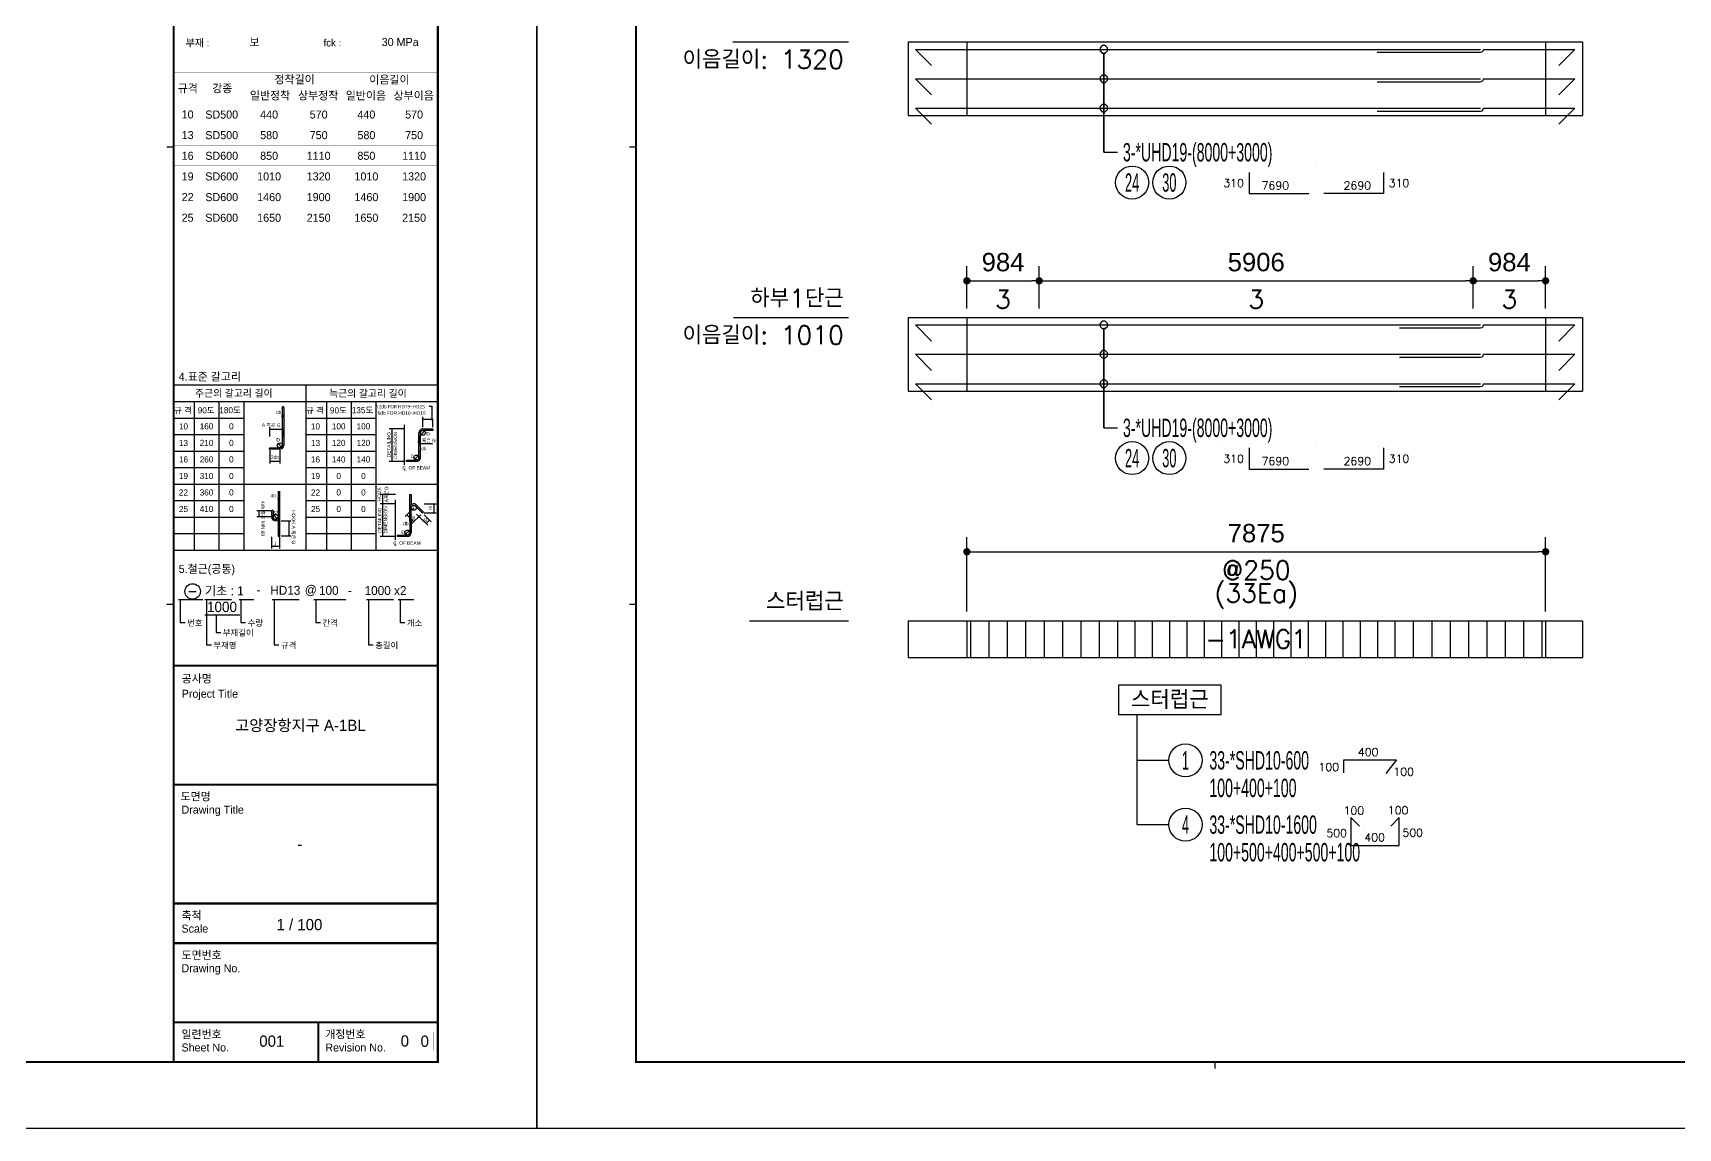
# Model space of a CAD drawing. Header units: millimetres. Extents: x 350420 to 672135, y -312840 to -44390.
# Drawn here: x 535547 to 557934, y -162084 to -147181 of the extents above; entities that cross this region are included whole.
import ezdxf
from ezdxf.enums import TextEntityAlignment as Align

# ---------------------------------------------------------------- set-up
doc = ezdxf.new("R2010")
doc.units = ezdxf.units.MM
doc.header["$LTSCALE"] = 65
doc.layers.get('Defpoints').update_dxf_attribs({"color": 145})
for name, color, linetype in [('00', 7, 'Continuous'), ('RP_DIM', 7, 'Continuous'), ('RP_TAG', 7, 'Continuous'), ('XDIM', 7, 'Continuous'), ('XREBAR', 1, 'Continuous'), ('XSTRUCT', 2, 'Continuous'), ('XTAG', 7, 'Continuous')]:
    doc.layers.add(name, color=color, linetype=linetype)
doc.styles.add('ARIAL', font='malgun.ttf')
doc.styles.add('HYULL', font='Dotum.ttf')
doc.styles.add('RPWK1', font='arial.ttf', dxfattribs={"bigfont": 'whgtxt.shx'})
doc.styles.add('RPWK2', font='romans.shx', dxfattribs={"bigfont": 'whgtxt.shx'})
doc.styles.get("Standard").update_dxf_attribs({"font": 'arial.ttf'})
doc.styles.add('XRebar', font='Romans.shx', dxfattribs={"bigfont": 'whgtxt.shx'})
doc.styles.add('XRebarSheet', font='Hmkmrhd_0.ttf')
doc.dimstyles.new('NDIM', dxfattribs={"dimtxt": 3, "dimasz": 1.5, "dimexe": 2, "dimexo": 2, "dimgap": 1, "dimtad": 1, "dimdec": 0, "dimdsep": 46, "dimlunit": 6, "dimtxsty": 'ARIAL', "dimblk": 'DOT', "dimcen": 1, "dimclrd": 256, "dimclre": 7, "dimclrt": 3, "dimadec": 0, "dimazin": 0, "dimtfac": 1, "dimtdec": 0, "dimtix": 1, "dimtmove": 2, "dimatfit": 3, "dimldrblk": 'DOT', "dimfxl": 0, "dimtvp": 1, "dimtolj": 1, "dimlwd": -1, "dimlwe": -1, "dimarcsym": 0})
doc.dimstyles.new('XRebarm', dxfattribs={"dimscale": 100, "dimtxt": 2.5, "dimasz": 1, "dimexe": 2, "dimexo": 0, "dimgap": 1.25, "dimtad": 1, "dimdec": 0, "dimzin": 0, "dimdsep": 46, "dimtxsty": 'Standard', "dimblk": 'DOT', "dimcen": 0.09, "dimclrd": 7, "dimclre": 7, "dimclrt": 3, "dimadec": 0, "dimazin": 0, "dimtfac": 1, "dimtdec": 4, "dimtofl": 0, "dimtmove": 0, "dimatfit": 3, "dimfxl": 0, "dimtolj": 1, "dimtzin": 0, "dimarcsym": 0})

# ---------------------------------------------------------------- blocks, each defined once
blk = doc.blocks.new('_Dot')
at = {"color": 0, "linetype": 'ByBlock', "lineweight": -2}
blk.add_line((-0.5, 0), (-1, 0), dxfattribs=at)
at = {"color": 0, "linetype": 'ByBlock', "const_width": 0.5}
blk.add_lwpolyline([(-0.25, 0, 1), (0.25, 0, 1)], format="xyb", close=True, dxfattribs=at)
blk = doc.blocks.new('*D7')
at = {"color": 7, "transparency": 16777216}
for p, q in [((80432, 20451), (80432, 20463)), ((80477, 20451), (80477, 20463))]:
    blk.add_line(p, q, dxfattribs=at)
at = {"transparency": 16777216}
blk.add_line((80433, 20461), (80475, 20461), dxfattribs=at)
at = {"layer": 'Defpoints', "color": 0, "transparency": 16777216}
for p in [(80432, 20449), (80477, 20461), (80477, 20449)]:
    blk.add_point(p, dxfattribs=at)
at = {"transparency": 16777216, "xscale": 1.5, "yscale": 1.5, "zscale": 1.5, "rotation": 180}
blk.add_blockref('_Dot', (80432, 20461), dxfattribs=at)
at = {"transparency": 16777216, "xscale": 1.5, "yscale": 1.5, "zscale": 1.5}
blk.add_blockref('_Dot', (80477, 20461), dxfattribs=at)
blk = doc.blocks.new('*D8')
at = {"color": 7, "transparency": 16777216}
for p, q in [((76172, 19024), (76172, 19045)), ((76217, 19024), (76217, 19045))]:
    blk.add_line(p, q, dxfattribs=at)
at = {"transparency": 16777216}
blk.add_line((76215, 19043), (76174, 19043), dxfattribs=at)
at = {"layer": 'Defpoints', "color": 0, "transparency": 16777216}
for p in [(76172, 19043), (76172, 19022), (76217, 19022)]:
    blk.add_point(p, dxfattribs=at)
at = {"transparency": 16777216, "xscale": 1.5, "yscale": 1.5, "zscale": 1.5, "rotation": 180}
blk.add_blockref('_Dot', (76172, 19043), dxfattribs=at)
at = {"transparency": 16777216, "xscale": 1.5, "yscale": 1.5, "zscale": 1.5}
blk.add_blockref('_Dot', (76217, 19043), dxfattribs=at)
blk = doc.blocks.new('*D9')
at = {"transparency": 16777216}
blk.add_line((80158, 18181), (80199, 18181), dxfattribs=at)
at = {"layer": 'Defpoints', "color": 0, "transparency": 16777216}
for p in [(80156, 18181), (80201, 18181), (80201, 18181)]:
    blk.add_point(p, dxfattribs=at)
at = {"transparency": 16777216, "xscale": 1.5, "yscale": 1.5, "zscale": 1.5, "rotation": 180}
blk.add_blockref('_Dot', (80156, 18181), dxfattribs=at)
at = {"transparency": 16777216, "xscale": 1.5, "yscale": 1.5, "zscale": 1.5}
blk.add_blockref('_Dot', (80201, 18181), dxfattribs=at)
blk = doc.blocks.new('*D1535')
at = {"layer": 'Defpoints', "color": 0, "linetype": 'Continuous', "ltscale": 7.6496e-308, "transparency": 16777216}
for p in [(549240, -150555), (548256, -150930), (549240, -150930)]:
    blk.add_point(p, dxfattribs=at)
at = {"layer": 'XDIM', "color": 7, "linetype": 'Continuous', "lineweight": -2, "ltscale": 7.6496e-308, "transparency": 16777216}
for p, q in [((548256, -150930), (548256, -150355)), ((549240, -150930), (549240, -150355)), ((548356, -150555), (549140, -150555))]:
    blk.add_line(p, q, dxfattribs=at)
at = {"layer": 'XDIM', "color": 7, "linetype": 'Continuous', "lineweight": -2, "ltscale": 7.6496e-308, "transparency": 16777216, "xscale": 100, "yscale": 100, "zscale": 100, "rotation": 180}
blk.add_blockref('_Dot', (548256, -150555), dxfattribs=at)
at = {"layer": 'XDIM', "color": 7, "linetype": 'Continuous', "lineweight": -2, "ltscale": 7.6496e-308, "transparency": 16777216, "xscale": 100, "yscale": 100, "zscale": 100}
blk.add_blockref('_Dot', (549240, -150555), dxfattribs=at)
at = {"layer": 'XDIM', "color": 3, "linetype": 'Continuous', "ltscale": 7.6496e-308, "transparency": 16777216, "insert": (548748, -150302), "char_height": 250, "attachment_point": 5}
blk.add_mtext('\\A1;984', dxfattribs=at)
blk = doc.blocks.new('*D1536')
at = {"layer": 'Defpoints', "color": 0, "linetype": 'Continuous', "ltscale": 7.6496e-308, "transparency": 16777216}
for p in [(555146, -150555), (549240, -150930), (555146, -150930)]:
    blk.add_point(p, dxfattribs=at)
at = {"layer": 'XDIM', "color": 7, "linetype": 'Continuous', "lineweight": -2, "ltscale": 7.6496e-308, "transparency": 16777216}
for p, q in [((549240, -150930), (549240, -150355)), ((555146, -150930), (555146, -150355)), ((549340, -150555), (555046, -150555))]:
    blk.add_line(p, q, dxfattribs=at)
at = {"layer": 'XDIM', "color": 7, "linetype": 'Continuous', "lineweight": -2, "ltscale": 7.6496e-308, "transparency": 16777216, "xscale": 100, "yscale": 100, "zscale": 100, "rotation": 180}
blk.add_blockref('_Dot', (549240, -150555), dxfattribs=at)
at = {"layer": 'XDIM', "color": 7, "linetype": 'Continuous', "lineweight": -2, "ltscale": 7.6496e-308, "transparency": 16777216, "xscale": 100, "yscale": 100, "zscale": 100}
blk.add_blockref('_Dot', (555146, -150555), dxfattribs=at)
at = {"layer": 'XDIM', "color": 3, "linetype": 'Continuous', "ltscale": 7.6496e-308, "transparency": 16777216, "insert": (552193, -150302), "char_height": 250, "attachment_point": 5}
blk.add_mtext('\\A1;5906', dxfattribs=at)
blk = doc.blocks.new('*D1537')
at = {"layer": 'Defpoints', "color": 0, "linetype": 'Continuous', "ltscale": 7.6496e-308, "transparency": 16777216}
for p in [(556131, -150555), (555146, -150930), (556131, -150930)]:
    blk.add_point(p, dxfattribs=at)
at = {"layer": 'XDIM', "color": 7, "linetype": 'Continuous', "lineweight": -2, "ltscale": 7.6496e-308, "transparency": 16777216}
for p, q in [((555146, -150930), (555146, -150355)), ((556131, -150930), (556131, -150355)), ((555246, -150555), (556031, -150555))]:
    blk.add_line(p, q, dxfattribs=at)
at = {"layer": 'XDIM', "color": 7, "linetype": 'Continuous', "lineweight": -2, "ltscale": 7.6496e-308, "transparency": 16777216, "xscale": 100, "yscale": 100, "zscale": 100, "rotation": 180}
blk.add_blockref('_Dot', (555146, -150555), dxfattribs=at)
at = {"layer": 'XDIM', "color": 7, "linetype": 'Continuous', "lineweight": -2, "ltscale": 7.6496e-308, "transparency": 16777216, "xscale": 100, "yscale": 100, "zscale": 100}
blk.add_blockref('_Dot', (556131, -150555), dxfattribs=at)
at = {"layer": 'XDIM', "color": 3, "linetype": 'Continuous', "ltscale": 7.6496e-308, "transparency": 16777216, "insert": (555638, -150302), "char_height": 250, "attachment_point": 5}
blk.add_mtext('\\A1;984', dxfattribs=at)
blk = doc.blocks.new('*D1538')
at = {"layer": 'Defpoints', "color": 0, "linetype": 'Continuous', "ltscale": 7.6496e-308, "transparency": 16777216}
for p in [(556131, -154242), (548256, -155055), (556131, -155055)]:
    blk.add_point(p, dxfattribs=at)
at = {"layer": 'XDIM', "color": 7, "linetype": 'Continuous', "lineweight": -2, "ltscale": 7.6496e-308, "transparency": 16777216}
for p, q in [((548256, -155055), (548256, -154042)), ((548356, -154242), (556031, -154242)), ((556131, -155055), (556131, -154042))]:
    blk.add_line(p, q, dxfattribs=at)
at = {"layer": 'XDIM', "color": 7, "linetype": 'Continuous', "lineweight": -2, "ltscale": 7.6496e-308, "transparency": 16777216, "xscale": 100, "yscale": 100, "zscale": 100, "rotation": 180}
blk.add_blockref('_Dot', (548256, -154242), dxfattribs=at)
at = {"layer": 'XDIM', "color": 7, "linetype": 'Continuous', "lineweight": -2, "ltscale": 7.6496e-308, "transparency": 16777216, "xscale": 100, "yscale": 100, "zscale": 100}
blk.add_blockref('_Dot', (556131, -154242), dxfattribs=at)
at = {"layer": 'XDIM', "color": 3, "linetype": 'Continuous', "ltscale": 7.6496e-308, "transparency": 16777216, "insert": (552193, -153990), "char_height": 250, "attachment_point": 5}
blk.add_mtext('\\A1;7875', dxfattribs=at)
blk = doc.blocks.new('*U1738', base_point=(551006.6249, -157079.9997))
at = {"layer": 'RP_TAG', "color": 0, "linetype": 'Continuous', "ltscale": 100}
blk.add_circle((551230.6249, -157079.9997), 225, dxfattribs=at)
at = {"layer": 'RP_TAG', "color": 0, "linetype": 'Continuous', "ltscale": 100, "style": 'RPWK1', "width": 0.5}
blk.add_text('1', height=250, dxfattribs=at).set_placement((551230.6249, -157079.9997), align=Align.MIDDLE_CENTER)
at = {"layer": 'RP_TAG', "color": 0, "linetype": 'Continuous', "ltscale": 100, "style": 'RPWK1', "width": 0.55}
for s, p in [('33-*SHD10-600', (551555.6249, -157079.9997)), ('100+400+100', (551555.6249, -157454.9997))]:
    blk.add_text(s, height=250, dxfattribs=at).set_placement(p, align=Align.MIDDLE_LEFT)
blk = doc.blocks.new('*U1770', base_point=(551006.6249, -157954.9997))
at = {"layer": 'RP_TAG', "color": 0, "linetype": 'Continuous', "ltscale": 100}
blk.add_circle((551230.6249, -157954.9997), 225, dxfattribs=at)
at = {"layer": 'RP_TAG', "color": 0, "linetype": 'Continuous', "ltscale": 100, "style": 'RPWK1', "width": 0.55}
for s, p in [('33-*SHD10-1600', (551555.6249, -157954.9997)), ('100+500+400+500+100', (551555.6249, -158329.9997))]:
    blk.add_text(s, height=250, dxfattribs=at).set_placement(p, align=Align.MIDDLE_LEFT)
at = {"layer": 'RP_TAG', "color": 0, "linetype": 'Continuous', "ltscale": 100, "style": 'RPWK1', "width": 0.5}
blk.add_text('4', height=250, dxfattribs=at).set_placement((551230.6249, -157954.9997), align=Align.MIDDLE_CENTER)
blk = doc.blocks.new('*U1802', base_point=(550317.8749, -148804.9997))
at = {"layer": 'RP_TAG', "color": 0, "linetype": 'Continuous', "ltscale": 100}
for centre in [(550504.3749, -149217.4997), (551010.6249, -149217.4997)]:
    blk.add_circle(centre, 225, dxfattribs=at)
at = {"layer": 'RP_TAG', "color": 0, "linetype": 'Continuous', "ltscale": 100, "style": 'RPWK1', "width": 0.55}
blk.add_text('3-*UHD19-(8000+3000)', height=250, dxfattribs=at).set_placement((550379.3749, -148804.9997), align=Align.MIDDLE_LEFT)
at = {"layer": 'RP_TAG', "color": 0, "linetype": 'Continuous', "ltscale": 100, "style": 'RPWK1', "width": 0.5}
for s, p in [('24', (550504.3749, -149217.4997)), ('30', (551010.6249, -149217.4997))]:
    blk.add_text(s, height=250, dxfattribs=at).set_placement(p, align=Align.MIDDLE_CENTER)
blk = doc.blocks.new('*U1803', base_point=(550317.8749, -152554.9997))
at = {"layer": 'RP_TAG', "color": 0, "linetype": 'Continuous', "ltscale": 100}
for centre in [(550504.3749, -152967.4997), (551010.6249, -152967.4997)]:
    blk.add_circle(centre, 225, dxfattribs=at)
at = {"layer": 'RP_TAG', "color": 0, "linetype": 'Continuous', "ltscale": 100, "style": 'RPWK1', "width": 0.55}
blk.add_text('3-*UHD19-(8000+3000)', height=250, dxfattribs=at).set_placement((550379.3749, -152554.9997), align=Align.MIDDLE_LEFT)
at = {"layer": 'RP_TAG', "color": 0, "linetype": 'Continuous', "ltscale": 100, "style": 'RPWK1', "width": 0.5}
for s, p in [('24', (550504.3749, -152967.4997)), ('30', (551010.6249, -152967.4997))]:
    blk.add_text(s, height=250, dxfattribs=at).set_placement(p, align=Align.MIDDLE_CENTER)
blk = doc.blocks.new('dhs_sheet2e')
h = blk.add_hatch(color=256)
edge = h.paths.add_edge_path()
edge.add_line((76299, 21797), (76299, 20646.2))
edge.add_arc((76224.2, 20646.2), 74.7, -90, 0, ccw=False)
edge.add_line((76224.2, 20571.5), (75925.3, 20571.5))
edge.add_arc((75925.3, 20549.1), 22.4, 90, 270)
edge.add_line((75925.3, 20526.7), (76224.2, 20526.7))
edge.add_arc((76224.2, 20646.2), 119.6, 270, 360)
edge.add_line((76343.8, 20646.2), (76343.8, 21797))
edge.add_arc((76321.4, 21797), 22.4, 0, 180)
blk.add_hatch(color=256).paths.add_polyline_path([(80850.3, 21144.3), (80551.4, 21144.3, 0.4142136), (80431.9, 21024.7), (80431.9, 20621.2), (80431.9, 20277.5, -0.4142136), (80357.1, 20202.7), (80058.2, 20202.7), (80058.2, 20157.9), (80357.1, 20157.9, 0.4142136), (80476.7, 20277.5), (80476.7, 20621.2), (80476.7, 21024.7, -0.4142136), (80551.4, 21099.4), (80850.3, 21099.4)])
h = blk.add_hatch(color=256)
h.paths.add_polyline_path([(76216.8, 18481.2, -0.2277351), (76172, 18387.9), (76172, 17913.3, 1), (76216.8, 17913.3)])
h.paths.add_polyline_path([(76216.8, 19258.4, 1), (76172, 19258.4), (76172, 18481.2, -0.1833618), (76153.2, 18431.7, -0.6790836), (76150.1, 18423.9, -0.2067221), (76146.9, 18425.3, -0.6466922), (76022.6, 18481.2), (76022.6, 18660.6, 1), (75977.7, 18660.6), (75977.7, 18481.2, 1), (76216.8, 18481.2)])
h.paths.add_polyline_path([(76153.2, 18431.7, -0.0300135), (76146.9, 18425.3, 0.2067221), (76150.1, 18423.9, 0.6790836)], flags=17)
h = blk.add_hatch(color=256)
h.paths.add_polyline_path([(80200.9, 19160.1), (80156.1, 19160.1), (80156.1, 18756.6, -0.2277351), (80200.9, 18850)])
h.paths.add_polyline_path([(80156.1, 18756.6), (80156.1, 18353.1), (80156.1, 18009.4, -0.4142136), (80081.4, 17934.7), (79782.5, 17934.7), (79782.5, 17889.8), (80081.4, 17889.8, 0.4142136), (80200.9, 18009.4), (80200.9, 18353.1), (80200.9, 18756.6, -0.6681786), (80328.5, 18809.5), (80539.9, 18598.1), (80571.6, 18629.8), (80360.2, 18841.2, 0.6681786)])
at = {"color": 7}
for p, q in [((2996.4, 29664.7), (2796.7, 29664.7)), ((73013.1, 29664.7), (72813.3, 29664.7)), ((80551.4, 21191.6), (80551.4, 21507.4)), ((80850.3, 21191.6), (80850.3, 21435)), ((76343.8, 20916), (76343.8, 21141.7)), ((79996, 21144.3), (79533, 21144.3)), ((80431.9, 20947.5), (80431.9, 20685.3)), ((79996, 20157.9), (79533, 20157.9)), ((79720.2, 19160.1), (79257.5, 19160.1)), ((75953.1, 18660.6), (75532.2, 18660.6)), ((75953.1, 18481.2), (75532.2, 18481.2)), ((79720.2, 18876.2), (79257.5, 18876.2)), ((79720.2, 18876.2), (79257.5, 18876.2)), ((80273.9, 18754.9), (80011.4, 18492.3)), ((80485.3, 18543.5), (80222.7, 18281)), ((80488.8, 18437.8), (80698.5, 18228.1)), ((80591.1, 18876.2), (80958.3, 18876.2)), ((80591.1, 18607.2), (80958.3, 18607.2)), ((80594.5, 18543.5), (80804.2, 18333.8)), ((76270.6, 18361.7), (76562.3, 18361.7)), ((76270.6, 17913.3), (76562.3, 17913.3)), ((75977.7, 17876.9), (75977.7, 17530.5)), ((76216.8, 17876.9), (76216.8, 17530.5)), ((79720.2, 17885.5), (79257.5, 17885.5)), ((73477.6, 16230.5), (73697, 16230.5)), ((2996.4, 15831.2), (2796.7, 15831.2)), ((73013.1, 15831.2), (72813.3, 15831.2)), ((20500.6, 1997.6), (20500.6, 1797.9))]:
    blk.add_line(p, q, dxfattribs=at)
at = {"color": 7, "ltscale": 2}
for p, q in [((73013.1, 22471.6), (81003.6, 22471.6)), ((77008.3, 22471.6), (77008.3, 17477.6)), ((73013.1, 21972.2), (81003.6, 21972.2)), ((73637.3, 21972.2), (73637.3, 17477.6)), ((74386.4, 21972.2), (74386.4, 17477.6)), ((75135.6, 21972.2), (75135.6, 17477.6)), ((77632.6, 21972.2), (77632.6, 17477.6)), ((78381.7, 21972.2), (78381.7, 17477.6)), ((79130.8, 21972.2), (79130.8, 17477.6)), ((73013.1, 21472.8), (75135.6, 21472.8)), ((77008.3, 21472.8), (79130.8, 21472.8)), ((75135.6, 19475.2), (77008.3, 19475.2)), ((79130.8, 19475.2), (81003.6, 19475.2)), ((73013.1, 17477.6), (81003.6, 17477.6))]:
    blk.add_line(p, q, dxfattribs=at)
for p, q in [((76299, 21797), (76299, 20646.2)), ((76343.8, 21797), (76343.8, 20646.2)), ((80553.3, 21432.5), (80848.4, 21432.5)), ((80742.8, 21835.3), (80817.5, 21835.3)), ((80817.5, 21835.3), (80817.5, 21432.5)), ((79607.9, 21142.4), (79607.9, 20159.8)), ((80431.9, 20277.5), (80431.9, 21024.7)), ((80476.7, 20277.5), (80476.7, 21024.7)), ((80498.6, 20971.9), (80604.3, 21077.5)), ((80551.4, 21144.3), (80850.3, 21144.3)), ((80850.3, 21099.4), (80551.4, 21099.4)), ((80850.3, 21144.3), (80850.3, 21099.4)), ((75925.3, 20571.5), (76224.2, 20571.5)), ((76224.2, 20526.7), (75925.3, 20526.7)), ((76277.1, 20593.4), (76171.4, 20699.1)), ((80835.3, 20687.8), (80431.9, 20687.8)), ((80058.2, 20202.7), (80357.1, 20202.7)), ((80058.2, 20157.9), (80058.2, 20202.7)), ((80357.1, 20157.9), (80058.2, 20157.9)), ((80304.3, 20224.6), (80410, 20330.3)), ((76172, 19258.4), (76172, 18481.2)), ((76216.8, 19258.4), (76216.8, 18481.2)), ((79332.2, 19158.3), (79332.2, 18878.1)), ((75592.1, 18659.1), (75592.1, 18482.7)), ((75977.7, 18660.6), (75977.7, 18481.2)), ((76022.6, 18660.6), (76022.6, 18481.2)), ((76150.1, 18428.4), (76044.4, 18534.1)), ((79332.2, 18874.3), (79332.2, 17887.4)), ((80065.6, 18544), (80274.3, 18335.3)), ((80156.1, 18353.1), (80156.1, 18756.6)), ((80200.9, 18353.1), (80200.9, 18756.6)), ((80328.5, 18809.5), (80539.9, 18598.1)), ((80357.7, 18568.9), (80698.5, 18228.1)), ((80360.2, 18841.2), (80571.6, 18629.8)), ((80539.9, 18598.1), (80571.6, 18629.8)), ((80883.4, 18874.3), (80883.4, 18609.1)), ((76502.4, 18360.2), (76502.4, 17914.8)), ((79782.5, 17889.8), (79782.5, 17934.7)), ((79782.5, 17934.7), (80081.4, 17934.7)), ((80028.6, 17956.6), (80134.2, 18062.2)), ((80156.1, 18353.1), (80156.1, 18009.4)), ((80200.9, 18353.1), (80200.9, 18009.4)), ((80749.9, 18385.4), (80646.9, 18282.4)), ((76215.3, 17590.4), (75979.2, 17590.4)), ((80081.4, 17889.8), (79782.5, 17889.8))]:
    blk.add_line(p, q)
at = {"color": 1}
for p, q in [((76299, 21501), (76299, 21548.4)), ((76342.3, 21546.4), (76300.5, 21546.4)), ((76343.8, 21501), (76343.8, 21548.4)), ((75925.3, 20916), (75925.3, 21199.6)), ((75926.8, 21139.7), (76342.3, 21139.7)), ((75925.3, 20500.1), (75925.3, 20098.9)), ((76224.2, 20500.1), (76224.2, 20098.9)), ((76222.7, 20158.9), (75926.8, 20158.9))]:
    blk.add_line(p, q, dxfattribs=at)
at = {"linetype": 'Continuous'}
for p, q in [((79998.5, 20053.3), (79998.5, 21263.8)), ((79722.7, 17785.2), (79722.7, 18995.8))]:
    blk.add_line(p, q, dxfattribs=at)
at = {"color": 4}
for p, q in [((80156.1, 19160.1), (80200.9, 19160.1)), ((80156.1, 18756.6), (80156.1, 19160.1)), ((80200.9, 19160.1), (80200.9, 18850)), ((76216.8, 18481.2), (76216.8, 17913.3)), ((76172, 18387.9), (76172, 17913.3))]:
    blk.add_line(p, q, dxfattribs=at)
at = {"color": 1, "ltscale": 2}
for p, q in [((73160.8, 15979.6), (73897.2, 15979.6)), ((73217.3, 15979.6), (73217.3, 15288.3)), ((73955, 15979.6), (74769.1, 15979.6)), ((74011.5, 15979.6), (74011.5, 14611.4)), ((74992, 15979.6), (75438.1, 15979.6)), ((75048.5, 15979.6), (75048.5, 15288.3)), ((75998.4, 15979.6), (76812.5, 15979.6)), ((76054.9, 15979.6), (76054.9, 14611.4)), ((77253.2, 15979.6), (78222.3, 15979.6)), ((77309.7, 15979.6), (77309.7, 15288.3)), ((78846.9, 15979.6), (79661, 15979.6)), ((78903.4, 15979.6), (78903.4, 14611.4)), ((79804.8, 15979.6), (80281.2, 15979.6)), ((79861.3, 15979.6), (79861.3, 15288.3)), ((73955, 15525.5), (75020.4, 15525.5)), ((74296, 15525.5), (74296, 14991.1)), ((73217.3, 15288.3), (73361.3, 15288.3)), ((74296, 14991.1), (74440, 14991.1)), ((75048.5, 15288.3), (75192.5, 15288.3)), ((77309.7, 15288.3), (77453.7, 15288.3)), ((79861.3, 15288.3), (80005.3, 15288.3)), ((74011.5, 14611.4), (74155.5, 14611.4)), ((76054.9, 14611.4), (76198.9, 14611.4)), ((78903.4, 14611.4), (79047.4, 14611.4))]:
    blk.add_line(p, q, dxfattribs=at)
at = {"color": 30}
for p, q in [((73013.1, 6791.9), (81003.6, 6791.9)), ((73013.1, 5593.3), (81003.6, 5593.3)), ((73013.1, 3196.2), (81003.6, 3196.2))]:
    blk.add_line(p, q, dxfattribs=at)
at = {"color": 7}
blk.add_lwpolyline([(84000, 0), (84000, 59329.4), (0, 59329.4), (0, 0)], close=True, dxfattribs=at)
at = {"color": 30, "const_width": 64.9}
blk.add_lwpolyline([(81003.6, 57331.7), (2996.4, 57331.7), (2996.4, 1997.6), (81003.6, 1997.6)], close=True, dxfattribs=at)
for points in [[(73013.1, 1997.6), (73013.1, 57331.7)], [(73013.1, 13983.4), (81003.6, 13983.4)], [(73013.1, 10387.6), (81003.6, 10387.6)], [(73013.1, 6791.9), (81003.6, 6791.9)], [(73013.1, 5593.3), (81003.6, 5593.3)], [(73013.1, 3196.2), (81003.6, 3196.2)], [(77390.2, 1997.6), (77390.2, 3196.2)]]:
    blk.add_lwpolyline(points, dxfattribs=at)
at = {"color": 7, "const_width": 1.25}
for points in [[(73013.1, 33114.4), (81003.6, 33114.4)], [(75010.7, 32518), (75010.7, 33114.4)], [(77008.3, 33114.4), (77008.3, 32518)], [(79005.9, 32518), (79005.9, 33114.4)], [(73013.1, 32518), (81003.6, 32518)], [(73013.1, 31920), (81003.6, 31920)], [(73839.2, 31920), (73839.2, 23480)], [(75231.7, 31920), (75231.7, 23480)], [(78117.6, 31920), (78117.6, 23480)], [(75231.7, 31445.6), (81003.6, 31445.6)], [(76674.7, 31445.6), (76674.7, 23480)], [(79560.6, 31445.6), (79560.6, 23480)], [(73013.1, 30971.1), (81003.6, 30971.1)], [(73013.1, 30346.9), (81003.6, 30346.9)], [(73013.1, 29722.6), (81003.6, 29722.6)], [(73013.1, 29098.3), (81003.6, 29098.3)], [(73013.1, 28474.1), (81003.6, 28474.1)], [(73013.1, 27849.8), (81003.6, 27849.8)], [(73013.1, 27225.6), (81003.6, 27225.6)], [(73013.1, 26601.3), (81003.6, 26601.3)], [(73013.1, 25977.1), (81003.6, 25977.1)], [(73013.1, 25352.8), (81003.6, 25352.8)], [(73013.1, 24728.5), (81003.6, 24728.5)], [(73013.1, 24104.3), (81003.6, 24104.3)], [(73013.1, 23480), (81003.6, 23480)]]:
    blk.add_lwpolyline(points, dxfattribs=at)
at = {"ltscale": 2, "const_width": 1.25}
for points in [[(73013.1, 33114.4), (73013.1, 32518)], [(81003.6, 32518), (81003.6, 33114.4)], [(73013.1, 31595.4), (73013.1, 23480)], [(81003.6, 23480), (81003.6, 31595.4)]]:
    blk.add_lwpolyline(points, dxfattribs=at)
at = {"color": 7, "ltscale": 2, "const_width": 1.25}
blk.add_lwpolyline([(77008.3, 32518), (77008.3, 33114.4)], dxfattribs=at)
at = {"color": 1, "ltscale": 2, "const_width": 1.87}
for points in [[(79725.1, 2916.8), (79725.1, 2355), (80286.9, 2355), (80286.9, 2916.8), (79725.1, 2916.8)], [(80321.3, 2916.8), (80321.3, 2355), (80883.1, 2355), (80883.1, 2916.8), (80321.3, 2916.8)]]:
    blk.add_lwpolyline(points, dxfattribs=at)
for centre, radius in [((80817.5, 21432.5), 22.4), ((80817.5, 21432.5), 11.2), ((80551.4, 21024.7), 74.7), ((80498.6, 20971.9), 4.48), ((80604.3, 21077.5), 4.48), ((76171.4, 20699.1), 4.48), ((76277.1, 20593.4), 4.48), ((80357.1, 20277.5), 74.7), ((80304.3, 20224.6), 4.48), ((80410, 20330.3), 4.48), ((76044.4, 18534.1), 4.48), ((76150.1, 18428.4), 4.48), ((80275.7, 18756.6), 74.7), ((80081.4, 18009.4), 74.7), ((80028.6, 17956.6), 4.48), ((80134.2, 18062.2), 4.48)]:
    blk.add_circle(centre, radius)
at = {"color": 4}
for centre in [(76224.2, 20646.2), (76097.3, 18481.2)]:
    blk.add_circle(centre, 74.7, dxfattribs=at)
at = {"color": 7, "linetype": 'Continuous'}
blk.add_circle((73588.4, 16228.7), 234.1, dxfattribs=at).dxf.unprotected_set("ltscale", 0)
for centre, radius, start, end in [((76321.4, 21797), 22.4, 0, 180), ((80551.4, 21024.7), 119.6, 90, 180), ((80551.4, 21024.7), 74.7, 90, 180), ((75925.3, 20549.1), 22.4, 90, 270), ((76224.2, 20646.2), 119.6, 270, 0), ((76224.2, 20646.2), 74.7, 270, 0), ((80357.1, 20277.5), 74.7, 270, 0), ((80357.1, 20277.5), 119.6, 270, 0), ((76000.1, 18660.6), 22.4, 0, 180), ((76097.3, 18481.2), 119.6, 180, 0), ((76097.3, 18481.2), 74.7, 180, 0), ((80275.7, 18756.6), 119.6, 45, 180), ((80081.4, 18009.4), 119.6, 270, 0), ((80081.4, 18009.4), 74.7, 270, 0)]:
    blk.add_arc(centre, radius, start, end)
at = {"color": 4}
blk.add_arc((76194.4, 17913.3), 22.4, 180, 0, dxfattribs=at)
at = {"color": 1, "rotation": 180}
for p, xscale, yscale, zscale in [((76299, 21546.4), 1.5, 1.5, 1.5), ((75925.3, 21139.7), 11.98573127229489, 11.98573127229489, 11.98573127229489), ((75925.3, 20158.9), 11.98573127229489, 11.98573127229489, 11.98573127229489)]:
    blk.add_blockref('_Dot', p, dxfattribs=dict(at, xscale=xscale, yscale=yscale, zscale=zscale))
at = {"color": 1}
for p, xscale, yscale, zscale in [((76343.8, 21546.4), 1.5, 1.5, 1.5), ((76343.8, 21139.7), 1.498216409036861, 1.498216409036861, 1.498216409036861), ((76224.2, 20158.9), 11.98573127229489, 11.98573127229489, 11.98573127229489)]:
    blk.add_blockref('_Dot', p, dxfattribs=dict(at, xscale=xscale, yscale=yscale, zscale=zscale))
for p, xscale, yscale, zscale, rotation in [((80551.4, 21432.5), 14.98216409036861, 14.98216409036861, 14.98216409036861, 180), ((79607.9, 21144.3), 14.98216409036861, 14.98216409036861, 14.98216409036861, 90), ((80431.9, 20687.8), 14.98216409036861, 14.98216409036861, 14.98216409036861, 180), ((79607.9, 20157.9), 14.98216409036861, 14.98216409036861, 14.98216409036861, 270), ((79332.2, 19160.1), 14.98216409036861, 14.98216409036861, 14.98216409036861, 90), ((75592.1, 18660.6), 11.98573127229489, 11.98573127229489, 11.98573127229489, 90), ((75592.1, 18481.2), 11.98573127229489, 11.98573127229489, 11.98573127229489, 270), ((79332.2, 18876.2), 14.98216409036861, 14.98216409036861, 14.98216409036861, 90), ((79332.2, 18876.2), 1.872770511296076, 1.872770511296076, 1.872770511296076, 270), ((80064, 18545), 14.98216409036862, 14.98216409036862, 14.98216409036862, 135.0000000000825), ((80883.4, 18876.2), 14.98216409036861, 14.98216409036861, 14.98216409036861, 90), ((80883.4, 18607.2), 14.98216409036861, 14.98216409036861, 14.98216409036861, 270), ((76502.4, 18361.7), 11.98573127229489, 11.98573127229489, 11.98573127229489, 90), ((76502.4, 17913.3), 11.98573127229489, 11.98573127229489, 11.98573127229489, 270), ((80275.7, 18333.9), 14.98216409036862, 14.98216409036862, 14.98216409036862, 315.0000000000825), ((80645.5, 18281.1), 14.98216409036861, 14.98216409036861, 14.98216409036861, 225.0000000002524), ((80751.2, 18386.8), 14.98216409036861, 14.98216409036861, 14.98216409036861, 45.00000000025245), ((75977.7, 17590.4), 11.98573127229489, 11.98573127229489, 11.98573127229489, 180), ((79332.2, 17885.5), 14.98216409036861, 14.98216409036861, 14.98216409036861, 270)]:
    blk.add_blockref('_Dot', p, dxfattribs=dict(xscale=xscale, yscale=yscale, zscale=zscale, rotation=rotation))
for p, xscale, yscale, zscale in [((80850.3, 21432.5), 1.872770511296076, 1.872770511296076, 1.872770511296076), ((80850.3, 20687.8), 14.98216409036861, 14.98216409036861, 14.98216409036861), ((76216.8, 17590.4), 11.98573127229489, 11.98573127229489, 11.98573127229489)]:
    blk.add_blockref('_Dot', p, dxfattribs=dict(xscale=xscale, yscale=yscale, zscale=zscale))
at = {"color": 3}
for s, height, style, p in [('부재 :', 220, 'XRebarSheet', (73378.9, 32707.9)), ('fck :', 220, 'XRebarSheet', (77546.2, 32707.9)), ('규격', 242.71, 'XRebarSheet', (73138.4, 31320.7)), ('강종', 242.71, 'XRebarSheet', (74182, 31320.7)), ('주근의 갈고리 길이', 217.47, 'XRebarSheet', (73661.6, 22115.7)), ('늑근의 갈고리 길이', 217.47, 'XRebarSheet', (77716.4, 22111.4)), ('규 격', 184.85, 'XRebarSheet', (73024.7, 21609.3)), ('90도', 184.85, 'XRebarSheet', (73743.9, 21612.7)), ('180도', 184.85, 'XRebarSheet', (74396.5, 21618.3)), ('규 격', 184.85, 'XRebarSheet', (77015.8, 21609.3)), ('90도', 184.85, 'XRebarSheet', (77741.9, 21610.8)), ('135도', 184.85, 'XRebarSheet', (78402.8, 21618.5)), ('기초 : 1', 271.84, 'HYULL', (73958.2, 16112.5)), ('@', 271.8, 'HYULL', (76981.9, 16143.6)), ('-', 271.8, 'HYULL', (75524.6, 16143.6)), ('HD13', 271.84, 'HYULL', (75937.6, 16126.4)), ('100', 271.84, 'HYULL', (77410.5, 16124.9)), ('-', 271.8, 'HYULL', (78283.3, 16120.3)), ('1000 x2', 271.84, 'HYULL', (78789.8, 16118.6)), ('번호', 181.22, 'XRebarSheet', (73421.4, 15184.8)), ('부재길이', 181.22, 'XRebarSheet', (74500.1, 14887.6)), ('수량', 181.22, 'XRebarSheet', (75252.6, 15184.8)), ('간격', 181.22, 'XRebarSheet', (77513.8, 15184.8)), ('개소', 181.22, 'XRebarSheet', (80065.4, 15184.8)), ('부재명', 181.22, 'XRebarSheet', (74215.6, 14507.8)), ('규격', 181.22, 'XRebarSheet', (76259, 14507.8)), ('총길이', 181.22, 'XRebarSheet', (79107.5, 14507.8))]:
    blk.add_text(s, height=height, dxfattribs=dict(at, style=style)).set_placement(p)
at = {"color": 7, "style": 'XRebarSheet'}
for s, p in [('4.표준 갈고리', (73168.2, 22602.8)), ('5.철근(공통)', (73167, 16788))]:
    blk.add_text(s, height=242.71, dxfattribs=at).set_placement(p)
for s, height, style, p in [('db', 104.88, 'HYULL', (76110.6, 21591.3)), ('12db FOR HD19~HD25', 104.875, 'ARIAL', (79128.8, 21763.4)), ('6db FOR HD10~HD16', 104.875, 'HYULL', (79181.1, 21570.1)), ('A 혹은 G', 104.88, 'HYULL', (75682.6, 21210.1)), ('D', 104.9, 'HYULL', (80656, 20944.7)), ('D', 104.9, 'HYULL', (76121.8, 20758.8)), ('A 혹은 G', 104.88, 'HYULL', (80384, 20740.7)), ('db', 104.88, 'HYULL', (80494.6, 20497.1)), ('12db', 104.88, 'HYULL', (75877.3, 20236.3)), ('C  OF BEAM', 104.88, 'HYULL', (79933.3, 19912.7)), ('L', 104.9, 'HYULL', (79978.2, 19870.3)), ('D', 104.9, 'HYULL', (80177.8, 20262.8)), ('db', 104.88, 'HYULL', (75947.2, 19073.7)), ('D', 104.9, 'HYULL', (79902.1, 17964.6)), ('db', 104.88, 'HYULL', (79955.9, 18229.1)), ('J', 104.9, 'HYULL', (76052.4, 17620.3)), ('C  OF BEAM', 104.88, 'HYULL', (79646.6, 17640.3)), ('L', 104.9, 'HYULL', (79691.4, 17597.9))]:
    blk.add_text(s, height=height, dxfattribs=dict(style=style)).set_placement(p)
at = {"style": 'HYULL'}
for s, height, rotation, p in [('DETAILING', 104.88, 90, (79572.8, 20283)), ('DIMENSION', 104.88, 90, (79773.2, 20238.9)), ('4db 혹은 MIN.60', 104.875, 270, (75662.8, 18959.9)), ('HOOK', 104.88, 90, (79280.6, 18949.8)), ('A혹은G', 104.88, 90, (79503.2, 18925.5)), ('D', 104.9, 270, (76045.4, 18676.8)), ('HOOK A 혹은 G', 104.875, 270, (76588.8, 18683)), ('DETAILING', 104.88, 90, (79297.1, 18001.8)), ('DIMENSION', 104.88, 90, (79475.3, 17979.8)), ('H', 104.9, 90, (80828.6, 18696.9))]:
    blk.add_text(s, height=height, rotation=rotation, dxfattribs=at).set_placement(p)
at = {"style": 'HYULL', "width": 0.8}
for s, height, rotation, p in [('6db', 104.88, 315, (80113.5, 18528.3)), ('D', 104.9, 45, (80638.1, 18324.3))]:
    blk.add_text(s, height=height, rotation=rotation, dxfattribs=at).set_placement(p)
at = {"color": 3, "linetype": 'Continuous', "style": 'HYULL'}
e = blk.add_text('1000', height=312.13, dxfattribs=at)
e.set_placement((74023.5, 15760.5), align=Align.MIDDLE_LEFT)
e.dxf.unprotected_set("ltscale", 0)
at = {"color": 7, "style": 'XRebarSheet'}
for s, height, p in [('공사명', 241.63, (73259, 13591.6)), ('Project Title', 241.632, (73259, 13135.1)), ('도면명', 241.63, (73225, 10028.1)), ('Drawing Title', 241.632, (73252.8, 9628.5)), ('축척', 241.63, (73252.8, 6432.3)), ('Scale', 241.63, (73252.8, 6032.8)), ('도면번호', 241.63, (73252.8, 5233.8)), ('Drawing No.', 241.632, (73252.8, 4834.2)), ('일련번호', 241.63, (73252.8, 2836.6)), ('개정번호', 241.63, (77602.3, 2836.6)), ('Sheet No.', 241.63, (73252.8, 2437.1)), ('Revision No.', 241.632, (77602.3, 2437.1))]:
    blk.add_text(s, height=height, dxfattribs=at).set_placement(p, align=Align.MIDDLE_LEFT)
for base, p1, p2, picture, middle in [((80476.7, 20461.4), (80431.9, 20449.3), (80476.7, 20449.3), '*D7', (80454.3, 20461.4)), ((76172, 19043.3), (76216.8, 19021.8), (76172, 19021.8), '*D8', (76194.4, 19043.3)), ((80200.9, 18181.3), (80156.1, 18181.3), (80200.9, 18181.3), '*D9', (80178.5, 18181.3))]:
    dim = blk.add_linear_dim(base=base, p1=p1, p2=p2, text=' ', dimstyle='NDIM')
    dim.commit()
    dim.dimension.update_dxf_attribs({"geometry": picture, "text_midpoint": middle})
blk = doc.blocks.new('DFHDHBSD')
at = {"color": 7, "ltscale": 2}
for p, q in [((36507, 10487), (37568, 10487)), ((38504, 10487), (39565, 10487)), ((36507, 10237), (37568, 10237)), ((38504, 10237), (39565, 10237)), ((36507, 9987), (37568, 9987)), ((38504, 9987), (39565, 9987)), ((36507, 9738), (37568, 9738)), ((38504, 9738), (39565, 9738)), ((36507, 9488), (37568, 9488)), ((38504, 9488), (39565, 9488)), ((36507, 9238), (37568, 9238)), ((38504, 9238), (39565, 9238)), ((36507, 8988), (37568, 8988)), ((38504, 8988), (39565, 8988))]:
    blk.add_line(p, q, dxfattribs=at)
at = {"color": 255, "xscale": 0.5, "yscale": 0.5, "zscale": 0.5}
blk.add_blockref('dhs_sheet2e', (0, 0), dxfattribs=at)
at = {"color": 3, "style": 'XRebarSheet'}
for s, height, p in [('보', 121, (37656, 16360)), ('30 MPa', 121.4, (39653, 16360)), ('001', 169.9, (37802, 1230))]:
    blk.add_text(s, height=height, dxfattribs=at).set_placement(p)
for s, height, p in [('정착길이', 121.4, (38336, 15856)), ('이음길이', 121.4, (39770, 15852)), ('일반정착', 121.4, (37965, 15612)), ('상부정착', 121.4, (38693, 15612)), ('일반이음', 121.4, (39415, 15612)), ('상부이음', 121.4, (40137, 15612)), ('10', 121.4, (36719, 15326)), ('SD500', 121.4, (37234, 15325)), ('440', 121.4, (37951, 15325)), ('570', 121.4, (38700, 15325)), ('440', 121.4, (39422, 15325)), ('570', 121.4, (40143, 15325)), ('13', 121.4, (36719, 15014)), ('SD500', 121.4, (37234, 15013)), ('580', 121.4, (37951, 15013)), ('750', 121.4, (38700, 15013)), ('580', 121.4, (39422, 15013)), ('750', 121.4, (40143, 15013)), ('16', 121.4, (36719, 14701)), ('SD600', 121.4, (37234, 14701)), ('850', 121.4, (37951, 14701)), ('1110', 121.4, (38700, 14701)), ('850', 121.4, (39422, 14701)), ('1110', 121.4, (40143, 14701)), ('19', 121.4, (36719, 14389)), ('SD600', 121.4, (37234, 14389)), ('1010', 121.4, (37951, 14389)), ('1320', 121.4, (38700, 14389)), ('1010', 121.4, (39422, 14389)), ('1320', 121.4, (40143, 14389)), ('22', 121.4, (36719, 14077)), ('SD600', 121.4, (37234, 14076)), ('1460', 121.4, (37951, 14076)), ('1900', 121.4, (38700, 14076)), ('1460', 121.4, (39422, 14076)), ('1900', 121.4, (40143, 14076)), ('25', 121.4, (36719, 13765)), ('SD600', 121.4, (37234, 13764)), ('1650', 121.4, (37951, 13764)), ('2150', 121.4, (38700, 13764)), ('1650', 121.4, (39422, 13764)), ('2150', 121.4, (40143, 13764)), ('10', 92.4, (36656, 10609)), ('160', 92.4, (37005, 10610)), ('0', 92.4, (37380, 10610)), ('10', 92.4, (38653, 10609)), ('100', 92.4, (39003, 10610)), ('100', 92.4, (39377, 10610)), ('13', 92.4, (36656, 10359)), ('210', 92.4, (37005, 10360)), ('0', 92.4, (37380, 10360)), ('13', 92.4, (38653, 10359)), ('120', 92.4, (39003, 10360)), ('120', 92.4, (39377, 10360)), ('16', 92.4, (36656, 10110)), ('260', 92.4, (37005, 10110)), ('0', 92.4, (37380, 10110)), ('16', 92.4, (38653, 10110)), ('140', 92.4, (39003, 10110)), ('140', 92.4, (39377, 10110)), ('19', 92.4, (36656, 9860)), ('310', 92.4, (37005, 9860)), ('0', 92.4, (37380, 9860)), ('19', 92.4, (38653, 9860)), ('0', 92.4, (39003, 9860)), ('0', 92.4, (39377, 9860)), ('22', 92.4, (36656, 9610)), ('360', 92.4, (37005, 9611)), ('0', 92.4, (37380, 9611)), ('22', 92.4, (38653, 9610)), ('0', 92.4, (39003, 9611)), ('0', 92.4, (39377, 9611)), ('25', 92.4, (36656, 9360)), ('410', 92.4, (37005, 9361)), ('0', 92.4, (37380, 9361)), ('25', 92.4, (38653, 9360)), ('0', 92.4, (39003, 9361)), ('0', 92.4, (39377, 9361))]:
    blk.add_text(s, height=height, dxfattribs=at).set_placement(p, align=Align.MIDDLE_CENTER)
for s, p in [('고양장항지구 A-1BL', (38424, 6092)), ('-', (38417, 4295)), ('1 / 100', (38409, 3080)), ('0', (40003, 1318)), ('0', (40304, 1314))]:
    blk.add_text(s, height=170, dxfattribs=at).set_placement(p, align=Align.MIDDLE)

msp = doc.modelspace()

# ---------------------------------------------------------------- linework, layer by layer
at = {"layer": 'RP_DIM', "color": 7, "linetype": 'Continuous', "ltscale": 100}
for points in [[(550119, -148805), (550119, -147455), (550139.7, -147455), (550169, -147425.7), (550169, -147384.3), (550139.7, -147355), (550098.2, -147355), (550069, -147384.3), (550069, -147425.7), (550098.2, -147455), (550139.7, -147455), (550119, -147455), (550119, -148805), (550306.5, -148805)], [(550169, -147784.3), (550139.7, -147755), (550098.2, -147755), (550069, -147784.3), (550069, -147825.7), (550098.2, -147855), (550139.7, -147855), (550169, -147825.7), (550169, -147784.3)], [(550169, -148184.3), (550139.7, -148155), (550098.2, -148155), (550069, -148184.3), (550069, -148225.7), (550098.2, -148255), (550139.7, -148255), (550169, -148225.7), (550169, -148184.3)], [(550119, -152555), (550119, -151205), (550139.7, -151205), (550169, -151175.7), (550169, -151134.3), (550139.7, -151105), (550098.2, -151105), (550069, -151134.3), (550069, -151175.7), (550098.2, -151205), (550139.7, -151205), (550119, -151205), (550119, -152555), (550306.5, -152555)], [(550169, -151534.3), (550139.7, -151505), (550098.2, -151505), (550069, -151534.3), (550069, -151575.7), (550098.2, -151605), (550139.7, -151605), (550169, -151575.7), (550169, -151534.3)], [(550169, -151934.3), (550139.7, -151905), (550098.2, -151905), (550069, -151934.3), (550069, -151975.7), (550098.2, -152005), (550139.7, -152005), (550169, -151975.7), (550169, -151934.3)], [(550568.1, -156455), (550568.1, -157080), (551005.6, -157080)], [(550568.1, -157080), (550568.1, -157955), (551005.6, -157955)]]:
    msp.add_lwpolyline(points, dxfattribs=at)
at = {"layer": 'RP_TAG', "color": 250, "linetype": 'Continuous', "ltscale": 100}
for p, q in [((551661.8, -148992.5), (551661.8, -148992.5)), ((553012.2, -148992.5), (553012.2, -148992.5)), ((551661.8, -152742.5), (551661.8, -152742.5)), ((553012.2, -152742.5), (553012.2, -152742.5)), ((553541.9, -157080), (553541.9, -157080)), ((553648.8, -157955), (553648.8, -157955))]:
    msp.add_line(p, q, dxfattribs=at)
at = {"layer": 'RP_TAG', "color": 1, "linetype": 'Continuous', "ltscale": 100}
for points in [[(552095.6, -149079.1), (552095.6, -149367.5), (552909.7, -149367.5)], [(553926.3, -149079.1), (553926.3, -149367.5), (553112.2, -149367.5)], [(552095.6, -152829.1), (552095.6, -153117.5), (552909.7, -153117.5)], [(553926.3, -152829.1), (553926.3, -153117.5), (553112.2, -153117.5)], [(553384.7, -157252.2), (553384.7, -157075.4), (554102.7, -157075.4), (553955.9, -157258.3)], [(553597, -157975.6), (553480.3, -157859.3), (553480.3, -158236.9), (554140.3, -158236.9), (554140.3, -157859.3), (554023.7, -157975.6)]]:
    msp.add_lwpolyline(points, dxfattribs=at)
at = {"layer": 'XDIM', "color": 7, "linetype": 'Continuous', "ltscale": 7.6496e-308}
for p, q in [((545071.7, -147305), (546643.1, -147305)), ((545082.1, -151055), (546643.1, -151055)), ((545299.4, -155180), (546643.1, -155180))]:
    msp.add_line(p, q, dxfattribs=at)
at = {"layer": 'XREBAR', "color": 1, "linetype": 'Continuous', "ltscale": 7.6496e-308}
for p, q in [((548305.6, -155180), (548305.6, -155680)), ((548555.6, -155180), (548555.6, -155680)), ((548805.6, -155180), (548805.6, -155680)), ((549055.6, -155180), (549055.6, -155680)), ((549305.6, -155180), (549305.6, -155680)), ((549555.6, -155180), (549555.6, -155680)), ((549805.6, -155180), (549805.6, -155680)), ((550055.6, -155180), (550055.6, -155680)), ((550305.6, -155180), (550305.6, -155680)), ((550541.6, -155180), (550541.6, -155680)), ((550777.5, -155180), (550777.5, -155680)), ((551013.4, -155180), (551013.4, -155680)), ((551249.4, -155180), (551249.4, -155680)), ((551485.3, -155180), (551485.3, -155680)), ((551721.2, -155180), (551721.2, -155680)), ((551957.2, -155180), (551957.2, -155680)), ((552193.1, -155180), (552193.1, -155680)), ((552429.1, -155180), (552429.1, -155680)), ((552665, -155180), (552665, -155680)), ((552900.9, -155180), (552900.9, -155680)), ((553136.9, -155180), (553136.9, -155680)), ((553372.8, -155180), (553372.8, -155680)), ((553608.7, -155180), (553608.7, -155680)), ((553844.7, -155180), (553844.7, -155680)), ((554080.6, -155180), (554080.6, -155680)), ((554330.6, -155180), (554330.6, -155680)), ((554580.6, -155180), (554580.6, -155680)), ((554830.6, -155180), (554830.6, -155680)), ((555080.6, -155180), (555080.6, -155680)), ((555330.6, -155180), (555330.6, -155680)), ((555580.6, -155180), (555580.6, -155680)), ((555830.6, -155180), (555830.6, -155680)), ((556080.6, -155180), (556080.6, -155680))]:
    msp.add_line(p, q, dxfattribs=at)
for points in [[(547774.8, -147624.2), (547555.6, -147405), (555245.6, -147405), (555245.6, -147405)], [(553840.6, -147445), (553840.6, -147445), (555245.6, -147445), (555265.6, -147439.6), (555280.3, -147425), (555285.6, -147405), (556530.6, -147405), (556311.4, -147624.2)], [(547774.8, -148024.2), (547555.6, -147805), (555245.6, -147805), (555245.6, -147805)], [(553840.6, -147845), (553840.6, -147845), (555245.6, -147845), (555265.6, -147839.6), (555280.3, -147825), (555285.6, -147805), (556530.6, -147805), (556311.4, -148024.2)], [(547774.8, -148424.2), (547555.6, -148205), (555245.6, -148205), (555245.6, -148205)], [(553840.6, -148245), (553840.6, -148245), (555245.6, -148245), (555265.6, -148239.6), (555280.3, -148225), (555285.6, -148205), (556530.6, -148205), (556311.4, -148424.2)], [(547774.8, -151374.2), (547555.6, -151155), (555245.6, -151155), (555245.6, -151155)], [(554140.6, -151195), (554140.6, -151195), (555245.6, -151195), (555265.6, -151189.6), (555280.3, -151175), (555285.6, -151155), (556530.6, -151155), (556311.4, -151374.2)], [(547774.8, -151774.2), (547555.6, -151555), (555245.6, -151555), (555245.6, -151555)], [(554140.6, -151595), (554140.6, -151595), (555245.6, -151595), (555265.6, -151589.6), (555280.3, -151575), (555285.6, -151555), (556530.6, -151555), (556311.4, -151774.2)], [(547774.8, -152174.2), (547555.6, -151955), (555245.6, -151955), (555245.6, -151955)], [(554140.6, -151995), (554140.6, -151995), (555245.6, -151995), (555265.6, -151989.6), (555280.3, -151975), (555285.6, -151955), (556530.6, -151955), (556311.4, -152174.2)]]:
    msp.add_lwpolyline(points, dxfattribs=at)
at = {"layer": 'XSTRUCT', "color": 7, "linetype": 'Continuous', "ltscale": 7.6496e-308}
for p, q in [((547455.6, -147305), (547455.6, -148305)), ((556630.6, -147305), (556630.6, -148305)), ((547455.6, -151055), (547455.6, -152055)), ((556630.6, -151055), (556630.6, -152055)), ((547455.6, -155180), (547455.6, -155680)), ((556630.6, -155180), (556630.6, -155680))]:
    msp.add_line(p, q, dxfattribs=at)
at = {"layer": 'XSTRUCT', "color": 2, "linetype": 'Continuous', "ltscale": 7.6496e-308}
for p, q in [((547455.6, -147305), (548255.6, -147305)), ((548255.6, -147305), (556130.6, -147305)), ((556130.6, -147305), (556630.6, -147305)), ((547455.6, -148305), (548255.6, -148305)), ((548255.6, -148305), (556130.6, -148305)), ((556130.6, -148305), (556630.6, -148305)), ((547455.6, -151055), (548255.6, -151055)), ((548255.6, -151055), (556130.6, -151055)), ((556130.6, -151055), (556630.6, -151055)), ((547455.6, -152055), (548255.6, -152055)), ((548255.6, -152055), (556130.6, -152055)), ((556130.6, -152055), (556630.6, -152055)), ((547455.6, -155180), (548255.6, -155180)), ((556130.6, -155180), (556630.6, -155180)), ((547455.6, -155680), (548255.6, -155680)), ((556130.6, -155680), (556630.6, -155680))]:
    msp.add_line(p, q, dxfattribs=at)
at = {"layer": 'XSTRUCT', "color": 253, "linetype": 'Continuous', "ltscale": 7.6496e-308}
for p, q in [((548255.6, -147305), (548255.6, -148305)), ((556130.6, -147305), (556130.6, -148305)), ((548255.6, -151055), (548255.6, -152055)), ((556130.6, -151055), (556130.6, -152055)), ((548255.6, -155180), (548255.6, -155680)), ((556130.6, -155180), (556130.6, -155680))]:
    msp.add_line(p, q, dxfattribs=at)
at = {"layer": 'XSTRUCT', "color": 1, "linetype": 'Continuous', "ltscale": 7.6496e-308}
for p, q in [((548255.6, -155180), (556130.6, -155180)), ((548255.6, -155680), (556130.6, -155680))]:
    msp.add_line(p, q, dxfattribs=at)
at = {"layer": 'XTAG', "color": 7, "linetype": 'Continuous', "ltscale": 7.6496e-308}
msp.add_lwpolyline([(550318.1, -156455), (551718.1, -156455), (551718.1, -156055), (550318.1, -156055), (550318.1, -156455)], close=True, dxfattribs=at)

# ---------------------------------------------------------------- block references
at = {"layer": '00', "xscale": 0.8999999981431359, "yscale": 0.8999999981431359, "zscale": 0.8999999981431359}
for p in [(504604.9, -162084.4), (542404.9, -162084.4), (542404.9, -162084.4)]:
    msp.add_blockref('DFHDHBSD', p, dxfattribs=at)
at = {"layer": 'RP_TAG', "color": 31, "linetype": 'Continuous', "ltscale": 1.15363e-317}
for name, p in [('*U1802', (550317.9, -148805)), ('*U1803', (550317.9, -152555))]:
    msp.add_blockref(name, p, dxfattribs=at)
at = {"layer": 'RP_TAG', "color": 30, "linetype": 'Continuous', "ltscale": 1.15363e-317}
for name, p in [('*U1738', (551006.6, -157080)), ('*U1770', (551006.6, -157955))]:
    msp.add_blockref(name, p, dxfattribs=at)

# ---------------------------------------------------------------- texts
at = {"layer": 'RP_TAG', "color": 2, "linetype": 'Continuous', "ltscale": 100, "style": 'RPWK2'}
for p in [(552025.1, -149312.4), (552025.1, -153062.4)]:
    msp.add_text('310', height=108.89, dxfattribs=at).set_placement(p, align=Align.BOTTOM_RIGHT)
for s, p in [('7690', (552453.1, -149344.7)), ('7690', (552453.1, -153094.7)), ('400', (553716.5, -157055.1)), ('100', (553521.6, -157851.3)), ('100', (554123.4, -157847)), ('400', (553804.6, -158215.3))]:
    msp.add_text(s, height=108.89, dxfattribs=at).set_placement(p, align=Align.BOTTOM_CENTER)
for p in [(553568.8, -149344.7), (553568.8, -153094.7)]:
    msp.add_text('2690', height=108.89, rotation=359.99998, dxfattribs=at).set_placement(p, align=Align.BOTTOM_CENTER)
for p in [(553996.8, -149312.4), (553996.8, -153062.4)]:
    msp.add_text('310', height=108.89, rotation=359.99998, dxfattribs=at).set_placement(p, align=Align.BOTTOM_LEFT)
for s, p in [('100', (553320.3, -157170.9)), ('500', (553427.1, -158069.7))]:
    msp.add_text(s, height=108.89, dxfattribs=at).set_placement(p, align=Align.MIDDLE_RIGHT)
msp.add_text('100', height=108.89, dxfattribs=at).set_placement((554060, -157179.9), align=Align.TOP_LEFT)
msp.add_text('500', height=108.89, dxfattribs=at).set_placement((554182.6, -158064.7), align=Align.MIDDLE_LEFT)
at = {"layer": 'XDIM', "color": 7, "linetype": 'Continuous', "ltscale": 7.6496e-308, "style": 'XRebar'}
for s, p in [('이음길이: 1320', (546580.6, -147742.5)), ('하부1단근', (546580.6, -150992.5)), ('이음길이: 1010', (546580.6, -151492.5)), ('스터럽근', (546580.6, -155117.5))]:
    msp.add_text(s, height=250, dxfattribs=at).set_placement(p, align=Align.BOTTOM_RIGHT)
for s, p in [('3', (548747.8, -150680)), ('3', (552193.1, -150680)), ('3', (555638.4, -150680)), ('@250', (552193.1, -154367.5)), ('(33Ea)', (552193.1, -154680))]:
    msp.add_text(s, height=250, dxfattribs=at).set_placement(p, align=Align.TOP_CENTER)
at = {"layer": 'XDIM', "color": 3, "linetype": 'Continuous', "ltscale": 7.6496e-308, "style": 'XRebar'}
msp.add_text('스터럽근', height=250, dxfattribs=at).set_placement((551018.1, -156255), align=Align.MIDDLE_CENTER)
at = {"layer": 'XSTRUCT', "color": 2, "linetype": 'Continuous', "ltscale": 7.6496e-308, "style": 'XRebar'}
msp.add_text('-1AWG1', height=250, dxfattribs=at).set_placement((552193.1, -155430), align=Align.MIDDLE_CENTER)

# ---------------------------------------------------------------- dimensions: what is measured, and where the dimension line sits
at = {"layer": 'XDIM', "color": 7, "linetype": 'Continuous', "ltscale": 7.6496e-308}
for base, p1, p2, picture, middle in [((549240, -150555), (548255.6, -150930), (549240, -150930), '*D1535', (548747.8, -150555)), ((555146.2, -150555), (549240, -150930), (555146.2, -150930), '*D1536', (552193.1, -150555)), ((556130.6, -150555), (555146.2, -150930), (556130.6, -150930), '*D1537', (555638.4, -150555)), ((556130.6, -154242.5), (548255.6, -155055), (556130.6, -155055), '*D1538', (552193.1, -154242.5))]:
    dim = msp.add_linear_dim(base=base, p1=p1, p2=p2, angle=0, dimstyle='XRebarm', override={"dimscale": 100}, dxfattribs=at)
    dim.commit()
    dim.dimension.update_dxf_attribs({"geometry": picture, "text_midpoint": middle, "dimtype": 161})

doc.saveas('drawing.dxf')
